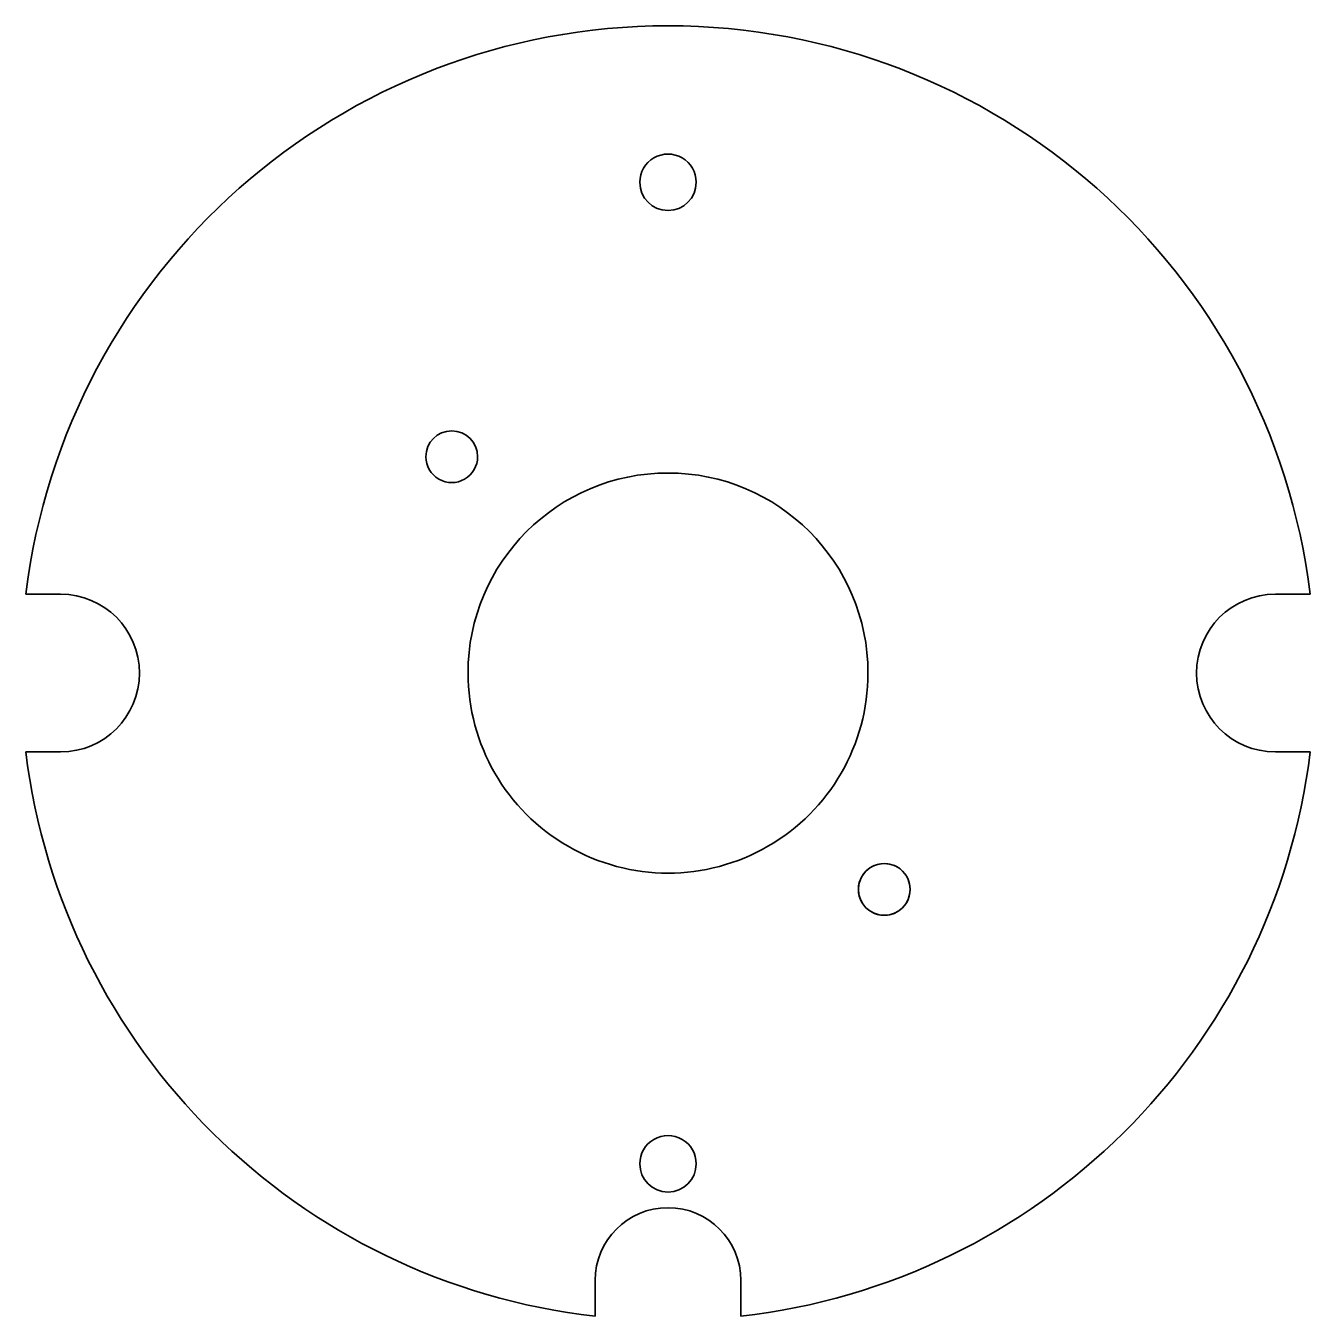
# Model space of a CAD drawing. Extents: x 87.2 to 141.8, y 56.2 to 111.
import ezdxf

# ---------------------------------------------------------------- set-up
doc = ezdxf.new("R2010")
doc.units = 0

msp = doc.modelspace()

# ---------------------------------------------------------------- linework, layer by layer
at = {"color": 6, "lineweight": 35, "ltscale": 0.037017}
for p, q in [((87.204803, 86.874207), (88.685501, 86.874207)), ((88.685501, 86.874207), (87.204803, 86.874207)), ((140.314499, 86.874207), (141.795197, 86.874207)), ((141.795197, 86.874207), (140.314499, 86.874207)), ((88.685501, 80.174194), (87.204803, 80.174194)), ((87.204803, 80.174194), (88.685501, 80.174194)), ((141.795197, 80.174194), (140.314499, 80.174194)), ((140.314499, 80.174194), (141.795197, 80.174194))]:
    msp.add_line(p, q, dxfattribs=at)
at = {"color": 6, "lineweight": 35, "ltscale": 0.037755}
for p, q in [((111.400009, 57.709698), (111.400009, 56.19949)), ((111.400009, 57.709698), (111.400009, 56.19949)), ((117.599991, 57.709698), (117.599991, 56.19949)), ((117.599991, 56.19949), (117.599991, 57.709698))]:
    msp.add_line(p, q, dxfattribs=at)
at = {"color": 6, "lineweight": 35}
for centre, radius, start, end in [((114.5, 83.524231), 27.500002, 6.996996, 173.003009), ((114.5, 83.524231), 27.500002, 6.996996, 173.003009), ((114.500092, 104.374252), 1.200009, 0.002053, 180.002058), ((114.500092, 104.374252), 1.200009, 180.002058, 0.002053), ((105.307648, 92.716576), 1.09996, 0.002037, 180.001921), ((105.307655, 92.716576), 1.099958, 0.002031, 180.00203), ((105.307648, 92.716576), 1.09996, 180.001921, 0.002037), ((105.307655, 92.716576), 1.099958, 180.00203, 0.002031), ((114.500092, 83.524246), 8.5, 359.999628, 179.999623), ((88.685471, 83.5242), 3.350006, 270.000462, 89.999545), ((88.685471, 83.5242), 3.350006, 270.000462, 89.999545), ((140.314529, 83.5242), 3.350006, 90.00046, 269.999533), ((140.314529, 83.5242), 3.350006, 90.00046, 269.999533), ((114.500092, 83.524246), 8.5, 179.999623, 359.999628), ((114.500015, 83.524223), 27.500023, 186.997114, 263.527437), ((114.500015, 83.524223), 27.500023, 186.997114, 263.527437), ((114.499985, 83.524223), 27.500023, 276.472558, 353.002891), ((114.499985, 83.524223), 27.500023, 276.472558, 353.002891), ((123.692421, 74.33181), 1.099991, 359.998999, 179.999008), ((123.692429, 74.33181), 1.099985, 359.998972, 179.998407), ((123.692421, 74.33181), 1.099991, 179.999008, 359.998999), ((123.692429, 74.33181), 1.099985, 179.998407, 359.998972), ((114.500092, 62.674244), 1.200009, 359.998125, 179.998134), ((114.500092, 62.674244), 1.200009, 179.998134, 359.998125), ((114.5, 57.709671), 3.099994, 0.000458, 179.999541), ((114.5, 57.709671), 3.099994, 0.000458, 179.999541)]:
    msp.add_arc(centre, radius, start, end, dxfattribs=at)

doc.saveas('drawing.dxf')
